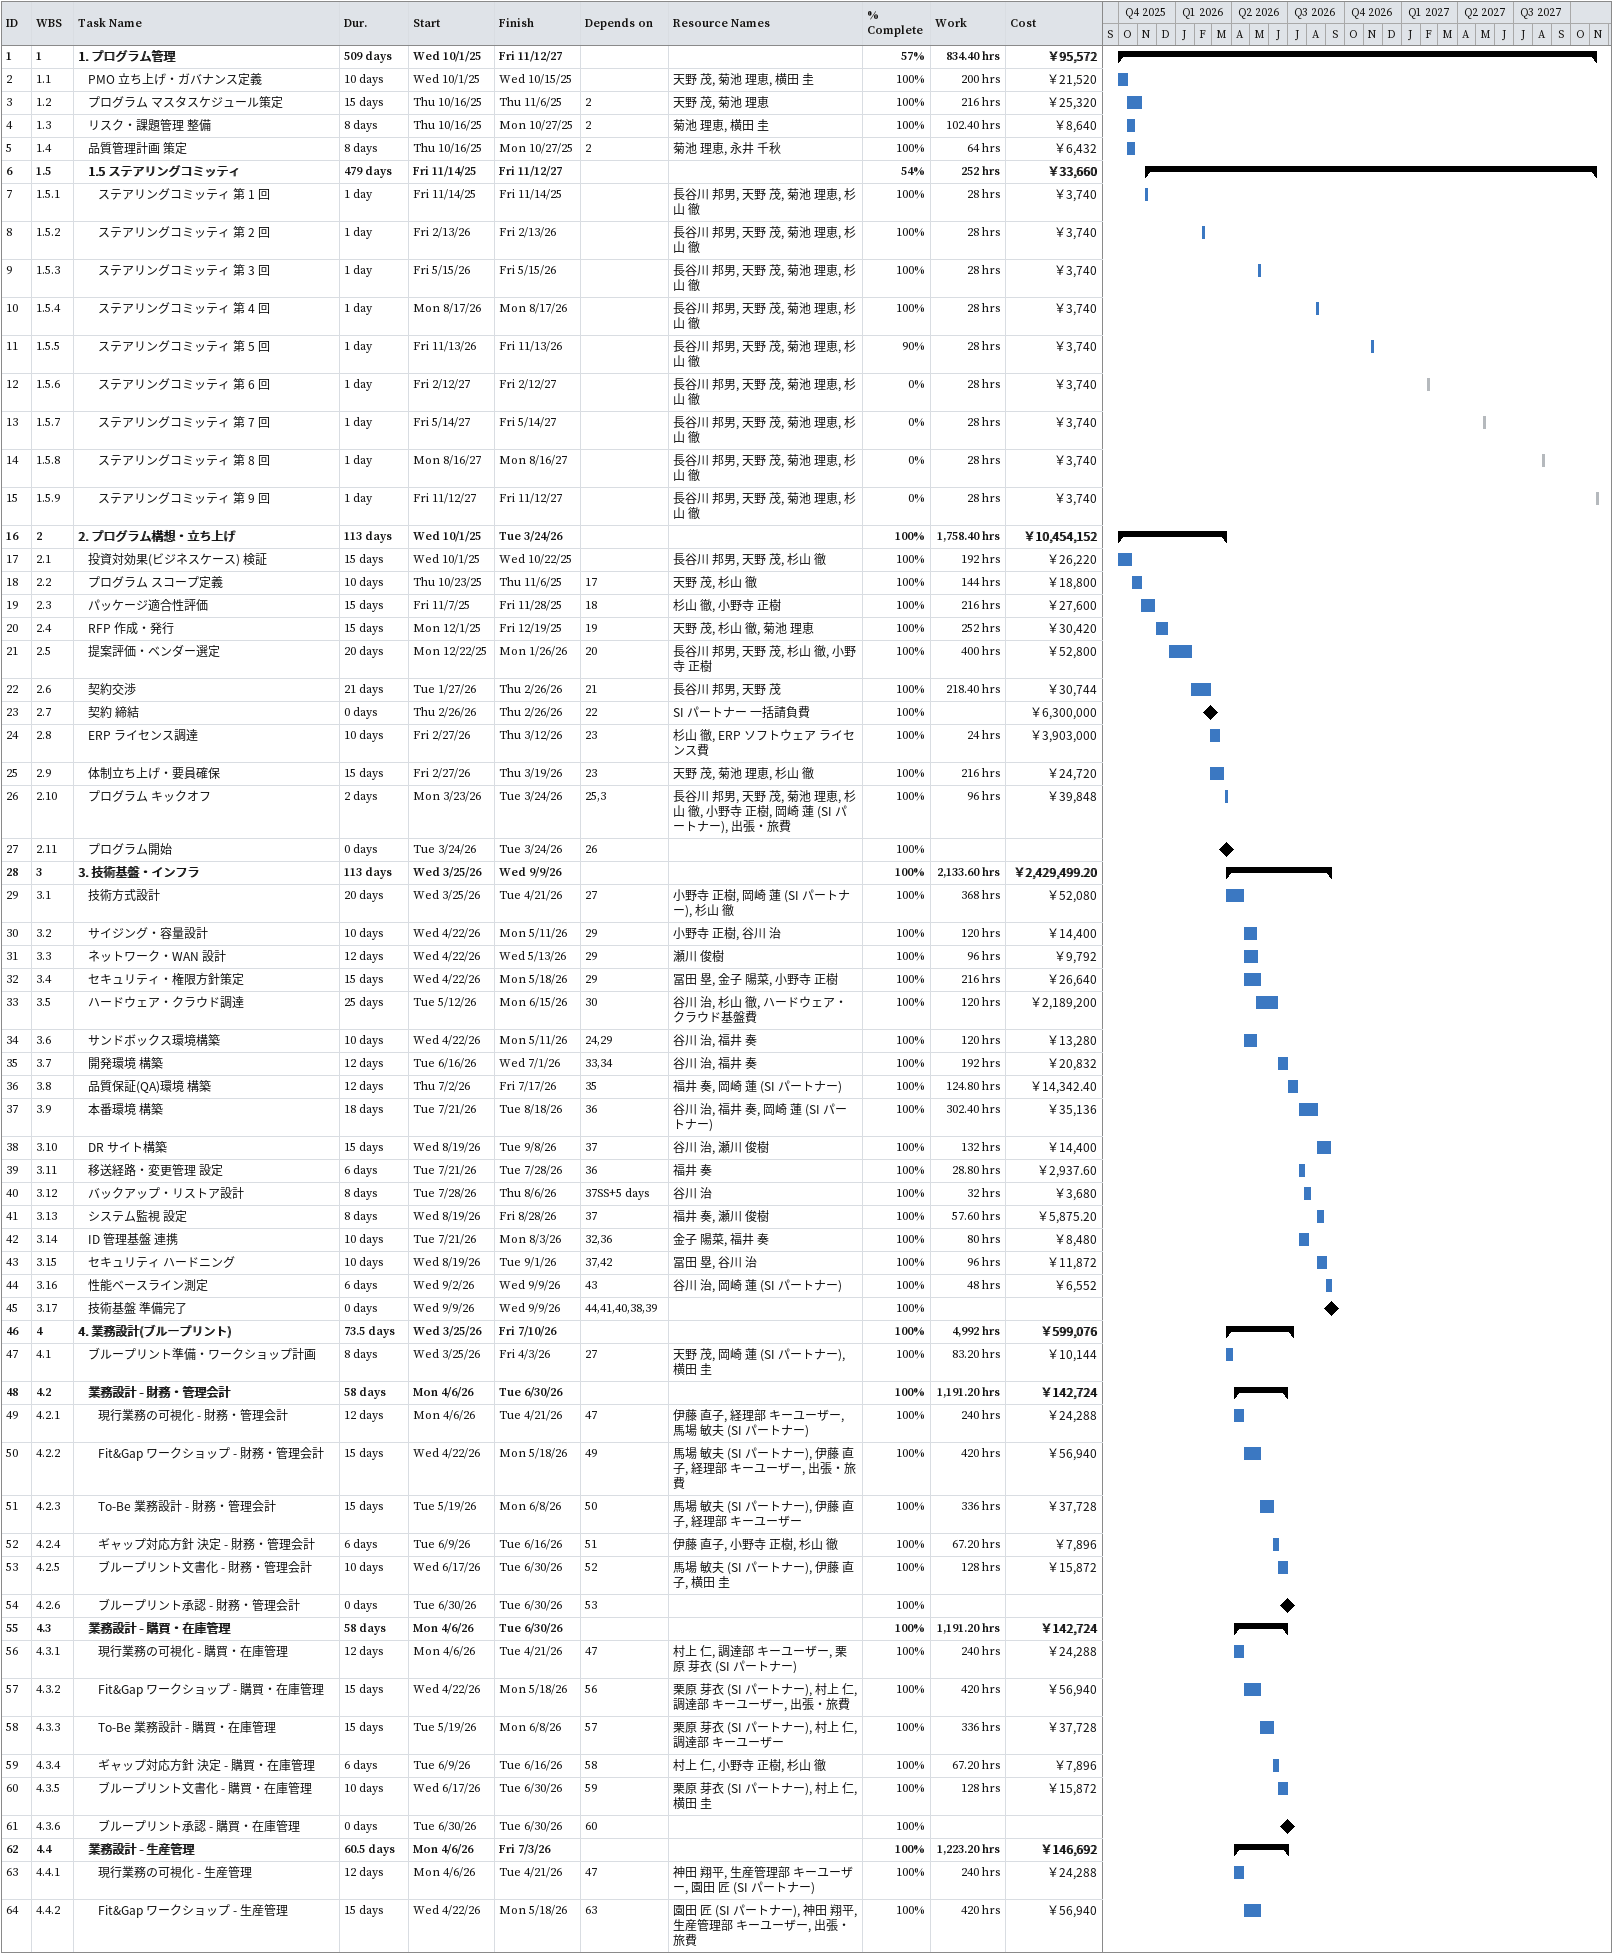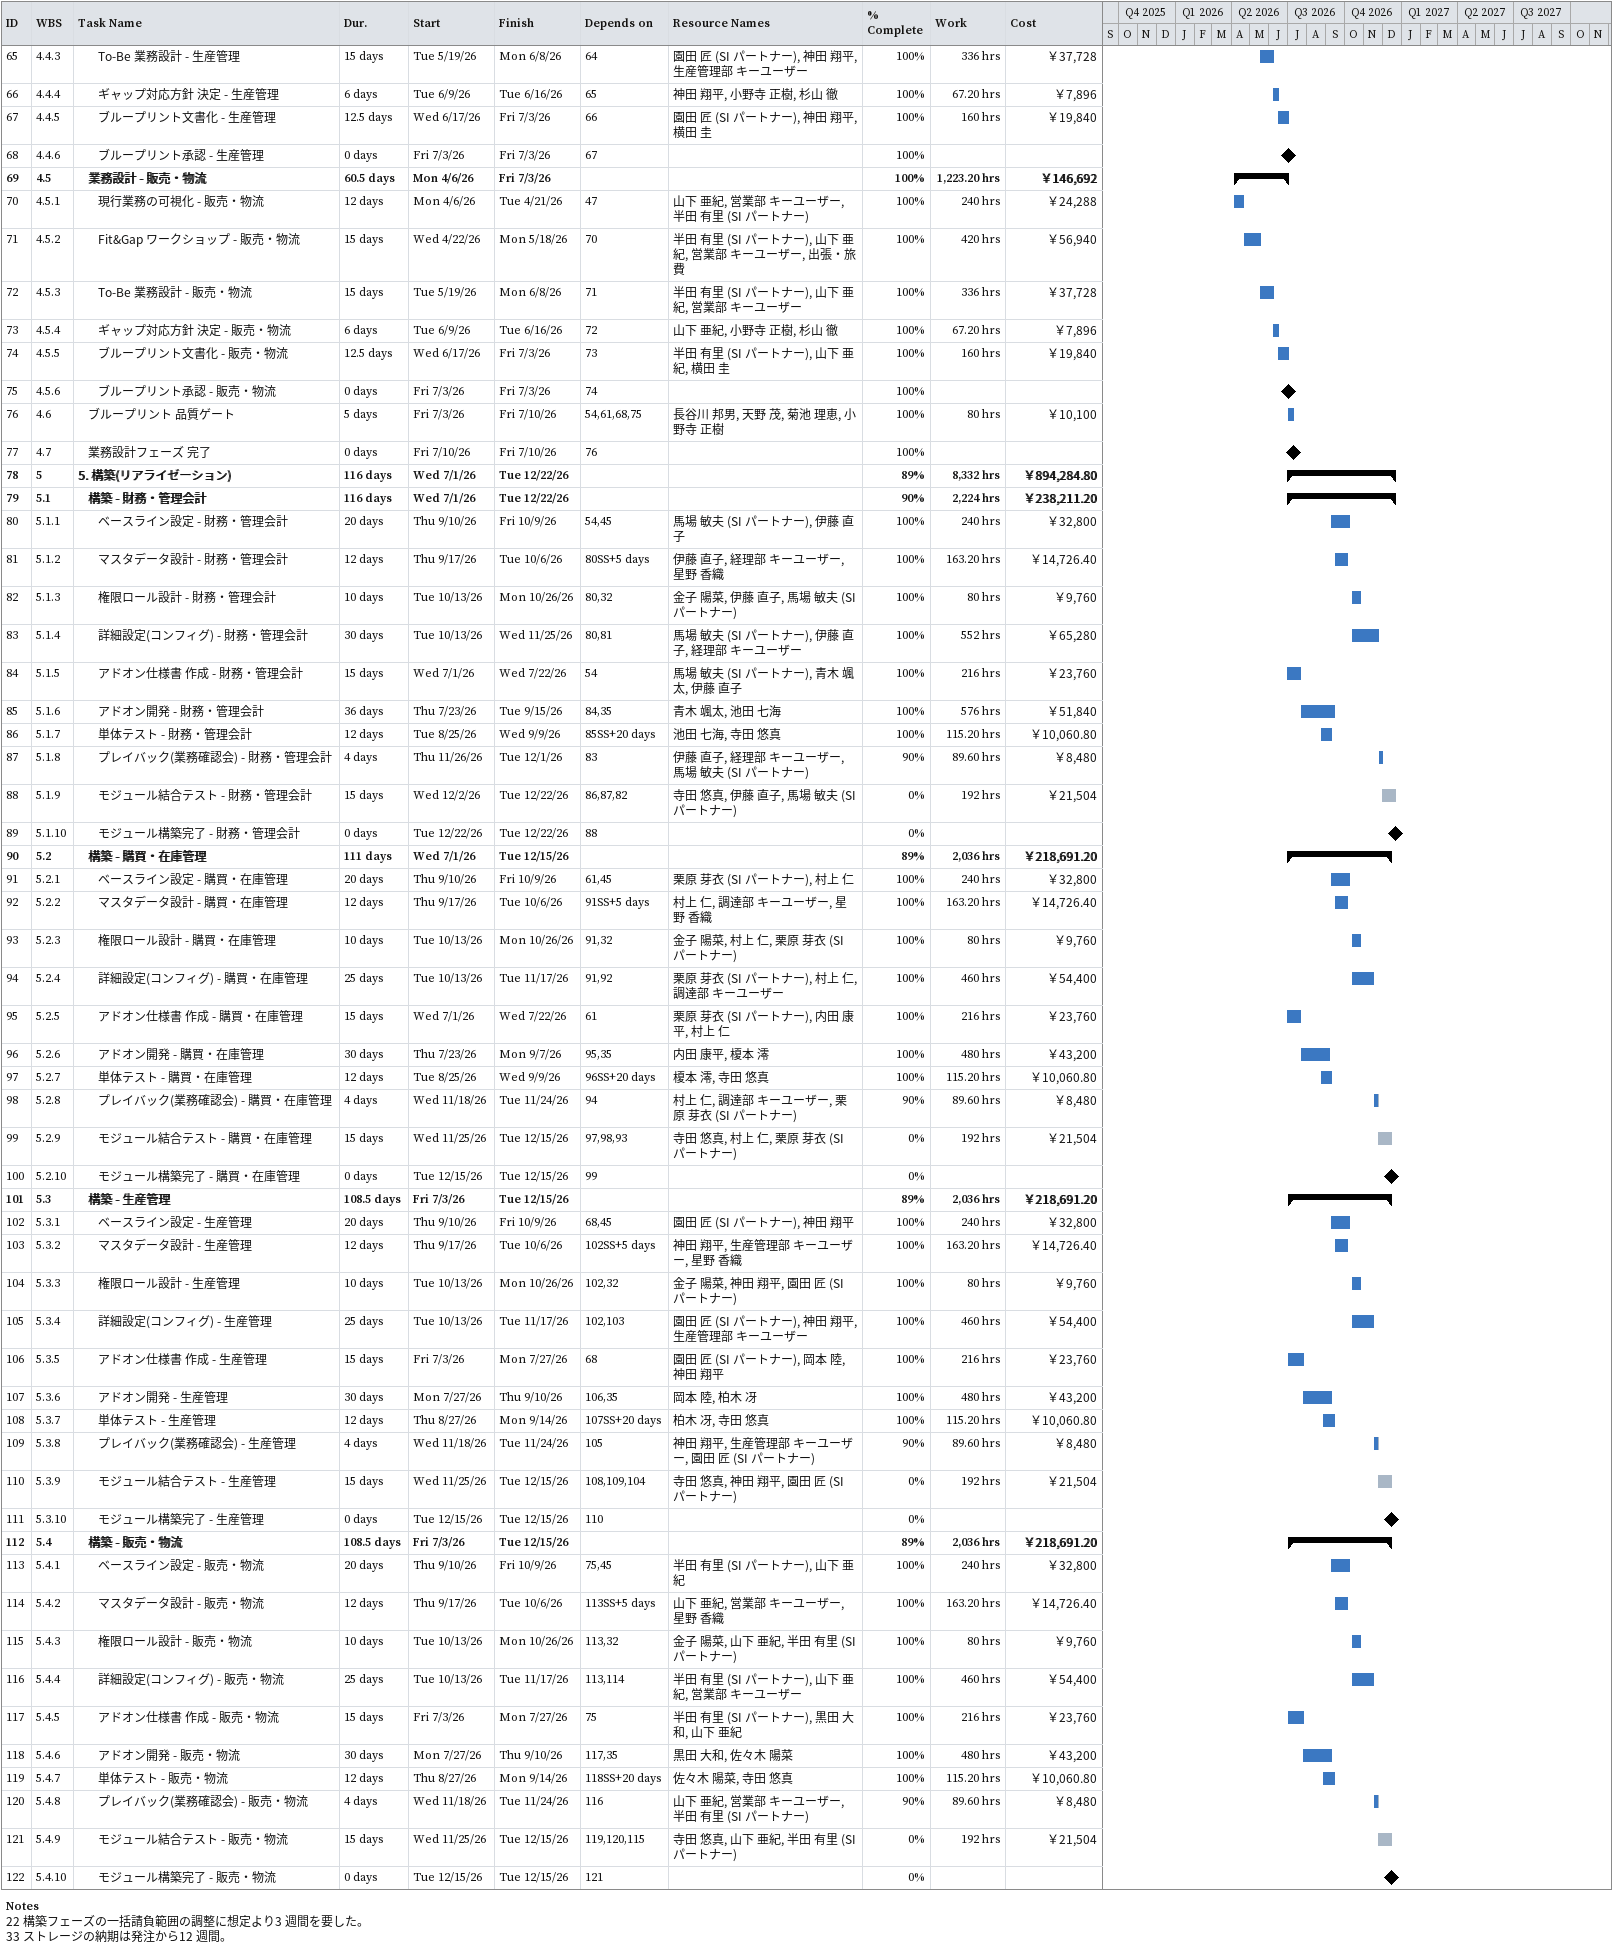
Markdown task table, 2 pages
| ID | WBS | Task | Duration | Start | Finish | Predecessors | Resources | % complete | Work (h) | Cost (￥) |
|---|---|---|---|---|---|---|---|---|---|---|
| 1 | 1 | **1. プログラム管理** | 509d | 2025-10-01 | 2027-11-12 |  |  | 57 | 834.40 | 95572 |
| 2 | 1.1 | PMO 立ち上げ・ガバナンス定義 | 10d | 2025-10-01 | 2025-10-15 |  | 天野 茂, 菊池 理恵, 横田 圭 | 100 | 200 | 21520 |
| 3 | 1.2 | プログラム マスタスケジュール策定 | 15d | 2025-10-16 | 2025-11-06 | 2 | 天野 茂, 菊池 理恵 | 100 | 216 | 25320 |
| 4 | 1.3 | リスク・課題管理 整備 | 8d | 2025-10-16 | 2025-10-27 | 2 | 菊池 理恵, 横田 圭 | 100 | 102.40 | 8640 |
| 5 | 1.4 | 品質管理計画 策定 | 8d | 2025-10-16 | 2025-10-27 | 2 | 菊池 理恵, 永井 千秋 | 100 | 64 | 6432 |
| 6 | 1.5 | **1.5 ステアリングコミッティ** | 479d | 2025-11-14 | 2027-11-12 |  |  | 54 | 252 | 33660 |
| 7 | 1.5.1 | ステアリングコミッティ 第 1 回 | 1d | 2025-11-14 | 2025-11-14 |  | 長谷川 邦男, 天野 茂, 菊池 理恵, 杉山 徹 | 100 | 28 | 3740 |
| 8 | 1.5.2 | ステアリングコミッティ 第 2 回 | 1d | 2026-02-13 | 2026-02-13 |  | 長谷川 邦男, 天野 茂, 菊池 理恵, 杉山 徹 | 100 | 28 | 3740 |
| 9 | 1.5.3 | ステアリングコミッティ 第 3 回 | 1d | 2026-05-15 | 2026-05-15 |  | 長谷川 邦男, 天野 茂, 菊池 理恵, 杉山 徹 | 100 | 28 | 3740 |
| 10 | 1.5.4 | ステアリングコミッティ 第 4 回 | 1d | 2026-08-17 | 2026-08-17 |  | 長谷川 邦男, 天野 茂, 菊池 理恵, 杉山 徹 | 100 | 28 | 3740 |
| 11 | 1.5.5 | ステアリングコミッティ 第 5 回 | 1d | 2026-11-13 | 2026-11-13 |  | 長谷川 邦男, 天野 茂, 菊池 理恵, 杉山 徹 | 90 | 28 | 3740 |
| 12 | 1.5.6 | ステアリングコミッティ 第 6 回 | 1d | 2027-02-12 | 2027-02-12 |  | 長谷川 邦男, 天野 茂, 菊池 理恵, 杉山 徹 | 0 | 28 | 3740 |
| 13 | 1.5.7 | ステアリングコミッティ 第 7 回 | 1d | 2027-05-14 | 2027-05-14 |  | 長谷川 邦男, 天野 茂, 菊池 理恵, 杉山 徹 | 0 | 28 | 3740 |
| 14 | 1.5.8 | ステアリングコミッティ 第 8 回 | 1d | 2027-08-16 | 2027-08-16 |  | 長谷川 邦男, 天野 茂, 菊池 理恵, 杉山 徹 | 0 | 28 | 3740 |
| 15 | 1.5.9 | ステアリングコミッティ 第 9 回 | 1d | 2027-11-12 | 2027-11-12 |  | 長谷川 邦男, 天野 茂, 菊池 理恵, 杉山 徹 | 0 | 28 | 3740 |
| 16 | 2 | **2. プログラム構想・立ち上げ** | 113d | 2025-10-01 | 2026-03-24 |  |  | 100 | 1758.40 | 10454152 |
| 17 | 2.1 | 投資対効果(ビジネスケース) 検証 | 15d | 2025-10-01 | 2025-10-22 |  | 長谷川 邦男, 天野 茂, 杉山 徹 | 100 | 192 | 26220 |
| 18 | 2.2 | プログラム スコープ定義 | 10d | 2025-10-23 | 2025-11-06 | 17 | 天野 茂, 杉山 徹 | 100 | 144 | 18800 |
| 19 | 2.3 | パッケージ適合性評価 | 15d | 2025-11-07 | 2025-11-28 | 18 | 杉山 徹, 小野寺 正樹 | 100 | 216 | 27600 |
| 20 | 2.4 | RFP 作成・発行 | 15d | 2025-12-01 | 2025-12-19 | 19 | 天野 茂, 杉山 徹, 菊池 理恵 | 100 | 252 | 30420 |
| 21 | 2.5 | 提案評価・ベンダー選定 | 20d | 2025-12-22 | 2026-01-26 | 20 | 長谷川 邦男, 天野 茂, 杉山 徹, 小野寺 正樹 | 100 | 400 | 52800 |
| 22 | 2.6 | 契約交渉 | 21d | 2026-01-27 | 2026-02-26 | 21 | 長谷川 邦男, 天野 茂 | 100 | 218.40 | 30744 |
| 23 | 2.7 | 契約 締結 | 0d | 2026-02-26 | 2026-02-26 | 22 | SI パートナー 一括請負費 | 100 |  | 6300000 |
| 24 | 2.8 | ERP ライセンス調達 | 10d | 2026-02-27 | 2026-03-12 | 23 | 杉山 徹, ERP ソフトウェア ライセンス費 | 100 | 24 | 3903000 |
| 25 | 2.9 | 体制立ち上げ・要員確保 | 15d | 2026-02-27 | 2026-03-19 | 23 | 天野 茂, 菊池 理恵, 杉山 徹 | 100 | 216 | 24720 |
| 26 | 2.10 | プログラム キックオフ | 2d | 2026-03-23 | 2026-03-24 | 25, 3 | 長谷川 邦男, 天野 茂, 菊池 理恵, 杉山 徹, 小野寺 正樹, 岡崎 蓮 (SI パートナー), 出張・旅費 | 100 | 96 | 39848 |
| 27 | 2.11 | プログラム開始 | 0d | 2026-03-24 | 2026-03-24 | 26 |  | 100 |  |  |
| 28 | 3 | **3. 技術基盤・インフラ** | 113d | 2026-03-25 | 2026-09-09 |  |  | 100 | 2133.60 | 2429499.20 |
| 29 | 3.1 | 技術方式設計 | 20d | 2026-03-25 | 2026-04-21 | 27 | 小野寺 正樹, 岡崎 蓮 (SI パートナー), 杉山 徹 | 100 | 368 | 52080 |
| 30 | 3.2 | サイジング・容量設計 | 10d | 2026-04-22 | 2026-05-11 | 29 | 小野寺 正樹, 谷川 治 | 100 | 120 | 14400 |
| 31 | 3.3 | ネットワーク・WAN 設計 | 12d | 2026-04-22 | 2026-05-13 | 29 | 瀬川 俊樹 | 100 | 96 | 9792 |
| 32 | 3.4 | セキュリティ・権限方針策定 | 15d | 2026-04-22 | 2026-05-18 | 29 | 冨田 塁, 金子 陽菜, 小野寺 正樹 | 100 | 216 | 26640 |
| 33 | 3.5 | ハードウェア・クラウド調達 | 25d | 2026-05-12 | 2026-06-15 | 30 | 谷川 治, 杉山 徹, ハードウェア・クラウド基盤費 | 100 | 120 | 2189200 |
| 34 | 3.6 | サンドボックス環境構築 | 10d | 2026-04-22 | 2026-05-11 | 24, 29 | 谷川 治, 福井 奏 | 100 | 120 | 13280 |
| 35 | 3.7 | 開発環境 構築 | 12d | 2026-06-16 | 2026-07-01 | 33, 34 | 谷川 治, 福井 奏 | 100 | 192 | 20832 |
| 36 | 3.8 | 品質保証(QA)環境 構築 | 12d | 2026-07-02 | 2026-07-17 | 35 | 福井 奏, 岡崎 蓮 (SI パートナー) | 100 | 124.80 | 14342.40 |
| 37 | 3.9 | 本番環境 構築 | 18d | 2026-07-21 | 2026-08-18 | 36 | 谷川 治, 福井 奏, 岡崎 蓮 (SI パートナー) | 100 | 302.40 | 35136 |
| 38 | 3.10 | DR サイト構築 | 15d | 2026-08-19 | 2026-09-08 | 37 | 谷川 治, 瀬川 俊樹 | 100 | 132 | 14400 |
| 39 | 3.11 | 移送経路・変更管理 設定 | 6d | 2026-07-21 | 2026-07-28 | 36 | 福井 奏 | 100 | 28.80 | 2937.60 |
| 40 | 3.12 | バックアップ・リストア設計 | 8d | 2026-07-28 | 2026-08-06 | 37SS+5d | 谷川 治 | 100 | 32 | 3680 |
| 41 | 3.13 | システム監視 設定 | 8d | 2026-08-19 | 2026-08-28 | 37 | 福井 奏, 瀬川 俊樹 | 100 | 57.60 | 5875.20 |
| 42 | 3.14 | ID 管理基盤 連携 | 10d | 2026-07-21 | 2026-08-03 | 32, 36 | 金子 陽菜, 福井 奏 | 100 | 80 | 8480 |
| 43 | 3.15 | セキュリティ ハードニング | 10d | 2026-08-19 | 2026-09-01 | 37, 42 | 冨田 塁, 谷川 治 | 100 | 96 | 11872 |
| 44 | 3.16 | 性能ベースライン測定 | 6d | 2026-09-02 | 2026-09-09 | 43 | 谷川 治, 岡崎 蓮 (SI パートナー) | 100 | 48 | 6552 |
| 45 | 3.17 | 技術基盤 準備完了 | 0d | 2026-09-09 | 2026-09-09 | 44, 41, 40, 38, 39 |  | 100 |  |  |
| 46 | 4 | **4. 業務設計(ブループリント)** | 73.5d | 2026-03-25 | 2026-07-10 |  |  | 100 | 4992 | 599076 |
| 47 | 4.1 | ブループリント準備・ワークショップ計画 | 8d | 2026-03-25 | 2026-04-03 | 27 | 天野 茂, 岡崎 蓮 (SI パートナー), 横田 圭 | 100 | 83.20 | 10144 |
| 48 | 4.2 | **業務設計 - 財務・管理会計** | 58d | 2026-04-06 | 2026-06-30 |  |  | 100 | 1191.20 | 142724 |
| 49 | 4.2.1 | 現行業務の可視化 - 財務・管理会計 | 12d | 2026-04-06 | 2026-04-21 | 47 | 伊藤 直子, 経理部 キーユーザー, 馬場 敏夫 (SI パートナー) | 100 | 240 | 24288 |
| 50 | 4.2.2 | Fit&Gap ワークショップ - 財務・管理会計 | 15d | 2026-04-22 | 2026-05-18 | 49 | 馬場 敏夫 (SI パートナー), 伊藤 直子, 経理部 キーユーザー, 出張・旅費 | 100 | 420 | 56940 |
| 51 | 4.2.3 | To-Be 業務設計 - 財務・管理会計 | 15d | 2026-05-19 | 2026-06-08 | 50 | 馬場 敏夫 (SI パートナー), 伊藤 直子, 経理部 キーユーザー | 100 | 336 | 37728 |
| 52 | 4.2.4 | ギャップ対応方針 決定 - 財務・管理会計 | 6d | 2026-06-09 | 2026-06-16 | 51 | 伊藤 直子, 小野寺 正樹, 杉山 徹 | 100 | 67.20 | 7896 |
| 53 | 4.2.5 | ブループリント文書化 - 財務・管理会計 | 10d | 2026-06-17 | 2026-06-30 | 52 | 馬場 敏夫 (SI パートナー), 伊藤 直子, 横田 圭 | 100 | 128 | 15872 |
| 54 | 4.2.6 | ブループリント承認 - 財務・管理会計 | 0d | 2026-06-30 | 2026-06-30 | 53 |  | 100 |  |  |
| 55 | 4.3 | **業務設計 - 購買・在庫管理** | 58d | 2026-04-06 | 2026-06-30 |  |  | 100 | 1191.20 | 142724 |
| 56 | 4.3.1 | 現行業務の可視化 - 購買・在庫管理 | 12d | 2026-04-06 | 2026-04-21 | 47 | 村上 仁, 調達部 キーユーザー, 栗原 芽衣 (SI パートナー) | 100 | 240 | 24288 |
| 57 | 4.3.2 | Fit&Gap ワークショップ - 購買・在庫管理 | 15d | 2026-04-22 | 2026-05-18 | 56 | 栗原 芽衣 (SI パートナー), 村上 仁, 調達部 キーユーザー, 出張・旅費 | 100 | 420 | 56940 |
| 58 | 4.3.3 | To-Be 業務設計 - 購買・在庫管理 | 15d | 2026-05-19 | 2026-06-08 | 57 | 栗原 芽衣 (SI パートナー), 村上 仁, 調達部 キーユーザー | 100 | 336 | 37728 |
| 59 | 4.3.4 | ギャップ対応方針 決定 - 購買・在庫管理 | 6d | 2026-06-09 | 2026-06-16 | 58 | 村上 仁, 小野寺 正樹, 杉山 徹 | 100 | 67.20 | 7896 |
| 60 | 4.3.5 | ブループリント文書化 - 購買・在庫管理 | 10d | 2026-06-17 | 2026-06-30 | 59 | 栗原 芽衣 (SI パートナー), 村上 仁, 横田 圭 | 100 | 128 | 15872 |
| 61 | 4.3.6 | ブループリント承認 - 購買・在庫管理 | 0d | 2026-06-30 | 2026-06-30 | 60 |  | 100 |  |  |
| 62 | 4.4 | **業務設計 - 生産管理** | 60.5d | 2026-04-06 | 2026-07-03 |  |  | 100 | 1223.20 | 146692 |
| 63 | 4.4.1 | 現行業務の可視化 - 生産管理 | 12d | 2026-04-06 | 2026-04-21 | 47 | 神田 翔平, 生産管理部 キーユーザー, 園田 匠 (SI パートナー) | 100 | 240 | 24288 |
| 64 | 4.4.2 | Fit&Gap ワークショップ - 生産管理 | 15d | 2026-04-22 | 2026-05-18 | 63 | 園田 匠 (SI パートナー), 神田 翔平, 生産管理部 キーユーザー, 出張・旅費 | 100 | 420 | 56940 |
| 65 | 4.4.3 | To-Be 業務設計 - 生産管理 | 15d | 2026-05-19 | 2026-06-08 | 64 | 園田 匠 (SI パートナー), 神田 翔平, 生産管理部 キーユーザー | 100 | 336 | 37728 |
| 66 | 4.4.4 | ギャップ対応方針 決定 - 生産管理 | 6d | 2026-06-09 | 2026-06-16 | 65 | 神田 翔平, 小野寺 正樹, 杉山 徹 | 100 | 67.20 | 7896 |
| 67 | 4.4.5 | ブループリント文書化 - 生産管理 | 12.5d | 2026-06-17 | 2026-07-03 | 66 | 園田 匠 (SI パートナー), 神田 翔平, 横田 圭 | 100 | 160 | 19840 |
| 68 | 4.4.6 | ブループリント承認 - 生産管理 | 0d | 2026-07-03 | 2026-07-03 | 67 |  | 100 |  |  |
| 69 | 4.5 | **業務設計 - 販売・物流** | 60.5d | 2026-04-06 | 2026-07-03 |  |  | 100 | 1223.20 | 146692 |
| 70 | 4.5.1 | 現行業務の可視化 - 販売・物流 | 12d | 2026-04-06 | 2026-04-21 | 47 | 山下 亜紀, 営業部 キーユーザー, 半田 有里 (SI パートナー) | 100 | 240 | 24288 |
| 71 | 4.5.2 | Fit&Gap ワークショップ - 販売・物流 | 15d | 2026-04-22 | 2026-05-18 | 70 | 半田 有里 (SI パートナー), 山下 亜紀, 営業部 キーユーザー, 出張・旅費 | 100 | 420 | 56940 |
| 72 | 4.5.3 | To-Be 業務設計 - 販売・物流 | 15d | 2026-05-19 | 2026-06-08 | 71 | 半田 有里 (SI パートナー), 山下 亜紀, 営業部 キーユーザー | 100 | 336 | 37728 |
| 73 | 4.5.4 | ギャップ対応方針 決定 - 販売・物流 | 6d | 2026-06-09 | 2026-06-16 | 72 | 山下 亜紀, 小野寺 正樹, 杉山 徹 | 100 | 67.20 | 7896 |
| 74 | 4.5.5 | ブループリント文書化 - 販売・物流 | 12.5d | 2026-06-17 | 2026-07-03 | 73 | 半田 有里 (SI パートナー), 山下 亜紀, 横田 圭 | 100 | 160 | 19840 |
| 75 | 4.5.6 | ブループリント承認 - 販売・物流 | 0d | 2026-07-03 | 2026-07-03 | 74 |  | 100 |  |  |
| 76 | 4.6 | ブループリント 品質ゲート | 5d | 2026-07-03 | 2026-07-10 | 54, 61, 68, 75 | 長谷川 邦男, 天野 茂, 菊池 理恵, 小野寺 正樹 | 100 | 80 | 10100 |
| 77 | 4.7 | 業務設計フェーズ 完了 | 0d | 2026-07-10 | 2026-07-10 | 76 |  | 100 |  |  |
| 78 | 5 | **5. 構築(リアライゼーション)** | 116d | 2026-07-01 | 2026-12-22 |  |  | 89 | 8332 | 894284.80 |
| 79 | 5.1 | **構築 - 財務・管理会計** | 116d | 2026-07-01 | 2026-12-22 |  |  | 90 | 2224 | 238211.20 |
| 80 | 5.1.1 | ベースライン設定 - 財務・管理会計 | 20d | 2026-09-10 | 2026-10-09 | 54, 45 | 馬場 敏夫 (SI パートナー), 伊藤 直子 | 100 | 240 | 32800 |
| 81 | 5.1.2 | マスタデータ設計 - 財務・管理会計 | 12d | 2026-09-17 | 2026-10-06 | 80SS+5d | 伊藤 直子, 経理部 キーユーザー, 星野 香織 | 100 | 163.20 | 14726.40 |
| 82 | 5.1.3 | 権限ロール設計 - 財務・管理会計 | 10d | 2026-10-13 | 2026-10-26 | 80, 32 | 金子 陽菜, 伊藤 直子, 馬場 敏夫 (SI パートナー) | 100 | 80 | 9760 |
| 83 | 5.1.4 | 詳細設定(コンフィグ) - 財務・管理会計 | 30d | 2026-10-13 | 2026-11-25 | 80, 81 | 馬場 敏夫 (SI パートナー), 伊藤 直子, 経理部 キーユーザー | 100 | 552 | 65280 |
| 84 | 5.1.5 | アドオン仕様書 作成 - 財務・管理会計 | 15d | 2026-07-01 | 2026-07-22 | 54 | 馬場 敏夫 (SI パートナー), 青木 颯太, 伊藤 直子 | 100 | 216 | 23760 |
| 85 | 5.1.6 | アドオン開発 - 財務・管理会計 | 36d | 2026-07-23 | 2026-09-15 | 84, 35 | 青木 颯太, 池田 七海 | 100 | 576 | 51840 |
| 86 | 5.1.7 | 単体テスト - 財務・管理会計 | 12d | 2026-08-25 | 2026-09-09 | 85SS+20d | 池田 七海, 寺田 悠真 | 100 | 115.20 | 10060.80 |
| 87 | 5.1.8 | プレイバック(業務確認会) - 財務・管理会計 | 4d | 2026-11-26 | 2026-12-01 | 83 | 伊藤 直子, 経理部 キーユーザー, 馬場 敏夫 (SI パートナー) | 90 | 89.60 | 8480 |
| 88 | 5.1.9 | モジュール結合テスト - 財務・管理会計 | 15d | 2026-12-02 | 2026-12-22 | 86, 87, 82 | 寺田 悠真, 伊藤 直子, 馬場 敏夫 (SI パートナー) | 0 | 192 | 21504 |
| 89 | 5.1.10 | モジュール構築完了 - 財務・管理会計 | 0d | 2026-12-22 | 2026-12-22 | 88 |  | 0 |  |  |
| 90 | 5.2 | **構築 - 購買・在庫管理** | 111d | 2026-07-01 | 2026-12-15 |  |  | 89 | 2036 | 218691.20 |
| 91 | 5.2.1 | ベースライン設定 - 購買・在庫管理 | 20d | 2026-09-10 | 2026-10-09 | 61, 45 | 栗原 芽衣 (SI パートナー), 村上 仁 | 100 | 240 | 32800 |
| 92 | 5.2.2 | マスタデータ設計 - 購買・在庫管理 | 12d | 2026-09-17 | 2026-10-06 | 91SS+5d | 村上 仁, 調達部 キーユーザー, 星野 香織 | 100 | 163.20 | 14726.40 |
| 93 | 5.2.3 | 権限ロール設計 - 購買・在庫管理 | 10d | 2026-10-13 | 2026-10-26 | 91, 32 | 金子 陽菜, 村上 仁, 栗原 芽衣 (SI パートナー) | 100 | 80 | 9760 |
| 94 | 5.2.4 | 詳細設定(コンフィグ) - 購買・在庫管理 | 25d | 2026-10-13 | 2026-11-17 | 91, 92 | 栗原 芽衣 (SI パートナー), 村上 仁, 調達部 キーユーザー | 100 | 460 | 54400 |
| 95 | 5.2.5 | アドオン仕様書 作成 - 購買・在庫管理 | 15d | 2026-07-01 | 2026-07-22 | 61 | 栗原 芽衣 (SI パートナー), 内田 康平, 村上 仁 | 100 | 216 | 23760 |
| 96 | 5.2.6 | アドオン開発 - 購買・在庫管理 | 30d | 2026-07-23 | 2026-09-07 | 95, 35 | 内田 康平, 榎本 澪 | 100 | 480 | 43200 |
| 97 | 5.2.7 | 単体テスト - 購買・在庫管理 | 12d | 2026-08-25 | 2026-09-09 | 96SS+20d | 榎本 澪, 寺田 悠真 | 100 | 115.20 | 10060.80 |
| 98 | 5.2.8 | プレイバック(業務確認会) - 購買・在庫管理 | 4d | 2026-11-18 | 2026-11-24 | 94 | 村上 仁, 調達部 キーユーザー, 栗原 芽衣 (SI パートナー) | 90 | 89.60 | 8480 |
| 99 | 5.2.9 | モジュール結合テスト - 購買・在庫管理 | 15d | 2026-11-25 | 2026-12-15 | 97, 98, 93 | 寺田 悠真, 村上 仁, 栗原 芽衣 (SI パートナー) | 0 | 192 | 21504 |
| 100 | 5.2.10 | モジュール構築完了 - 購買・在庫管理 | 0d | 2026-12-15 | 2026-12-15 | 99 |  | 0 |  |  |
| 101 | 5.3 | **構築 - 生産管理** | 108.5d | 2026-07-03 | 2026-12-15 |  |  | 89 | 2036 | 218691.20 |
| 102 | 5.3.1 | ベースライン設定 - 生産管理 | 20d | 2026-09-10 | 2026-10-09 | 68, 45 | 園田 匠 (SI パートナー), 神田 翔平 | 100 | 240 | 32800 |
| 103 | 5.3.2 | マスタデータ設計 - 生産管理 | 12d | 2026-09-17 | 2026-10-06 | 102SS+5d | 神田 翔平, 生産管理部 キーユーザー, 星野 香織 | 100 | 163.20 | 14726.40 |
| 104 | 5.3.3 | 権限ロール設計 - 生産管理 | 10d | 2026-10-13 | 2026-10-26 | 102, 32 | 金子 陽菜, 神田 翔平, 園田 匠 (SI パートナー) | 100 | 80 | 9760 |
| 105 | 5.3.4 | 詳細設定(コンフィグ) - 生産管理 | 25d | 2026-10-13 | 2026-11-17 | 102, 103 | 園田 匠 (SI パートナー), 神田 翔平, 生産管理部 キーユーザー | 100 | 460 | 54400 |
| 106 | 5.3.5 | アドオン仕様書 作成 - 生産管理 | 15d | 2026-07-03 | 2026-07-27 | 68 | 園田 匠 (SI パートナー), 岡本 陸, 神田 翔平 | 100 | 216 | 23760 |
| 107 | 5.3.6 | アドオン開発 - 生産管理 | 30d | 2026-07-27 | 2026-09-10 | 106, 35 | 岡本 陸, 柏木 冴 | 100 | 480 | 43200 |
| 108 | 5.3.7 | 単体テスト - 生産管理 | 12d | 2026-08-27 | 2026-09-14 | 107SS+20d | 柏木 冴, 寺田 悠真 | 100 | 115.20 | 10060.80 |
| 109 | 5.3.8 | プレイバック(業務確認会) - 生産管理 | 4d | 2026-11-18 | 2026-11-24 | 105 | 神田 翔平, 生産管理部 キーユーザー, 園田 匠 (SI パートナー) | 90 | 89.60 | 8480 |
| 110 | 5.3.9 | モジュール結合テスト - 生産管理 | 15d | 2026-11-25 | 2026-12-15 | 108, 109, 104 | 寺田 悠真, 神田 翔平, 園田 匠 (SI パートナー) | 0 | 192 | 21504 |
| 111 | 5.3.10 | モジュール構築完了 - 生産管理 | 0d | 2026-12-15 | 2026-12-15 | 110 |  | 0 |  |  |
| 112 | 5.4 | **構築 - 販売・物流** | 108.5d | 2026-07-03 | 2026-12-15 |  |  | 89 | 2036 | 218691.20 |
| 113 | 5.4.1 | ベースライン設定 - 販売・物流 | 20d | 2026-09-10 | 2026-10-09 | 75, 45 | 半田 有里 (SI パートナー), 山下 亜紀 | 100 | 240 | 32800 |
| 114 | 5.4.2 | マスタデータ設計 - 販売・物流 | 12d | 2026-09-17 | 2026-10-06 | 113SS+5d | 山下 亜紀, 営業部 キーユーザー, 星野 香織 | 100 | 163.20 | 14726.40 |
| 115 | 5.4.3 | 権限ロール設計 - 販売・物流 | 10d | 2026-10-13 | 2026-10-26 | 113, 32 | 金子 陽菜, 山下 亜紀, 半田 有里 (SI パートナー) | 100 | 80 | 9760 |
| 116 | 5.4.4 | 詳細設定(コンフィグ) - 販売・物流 | 25d | 2026-10-13 | 2026-11-17 | 113, 114 | 半田 有里 (SI パートナー), 山下 亜紀, 営業部 キーユーザー | 100 | 460 | 54400 |
| 117 | 5.4.5 | アドオン仕様書 作成 - 販売・物流 | 15d | 2026-07-03 | 2026-07-27 | 75 | 半田 有里 (SI パートナー), 黒田 大和, 山下 亜紀 | 100 | 216 | 23760 |
| 118 | 5.4.6 | アドオン開発 - 販売・物流 | 30d | 2026-07-27 | 2026-09-10 | 117, 35 | 黒田 大和, 佐々木 陽菜 | 100 | 480 | 43200 |
| 119 | 5.4.7 | 単体テスト - 販売・物流 | 12d | 2026-08-27 | 2026-09-14 | 118SS+20d | 佐々木 陽菜, 寺田 悠真 | 100 | 115.20 | 10060.80 |
| 120 | 5.4.8 | プレイバック(業務確認会) - 販売・物流 | 4d | 2026-11-18 | 2026-11-24 | 116 | 山下 亜紀, 営業部 キーユーザー, 半田 有里 (SI パートナー) | 90 | 89.60 | 8480 |
| 121 | 5.4.9 | モジュール結合テスト - 販売・物流 | 15d | 2026-11-25 | 2026-12-15 | 119, 120, 115 | 寺田 悠真, 山下 亜紀, 半田 有里 (SI パートナー) | 0 | 192 | 21504 |
| 122 | 5.4.10 | モジュール構築完了 - 販売・物流 | 0d | 2026-12-15 | 2026-12-15 | 121 |  | 0 |  |  |

Notes
- 22: 構築フェーズの一括請負範囲の調整に想定より 3 週間を要した。
- 33: ストレージの納期は発注から 12 週間。
